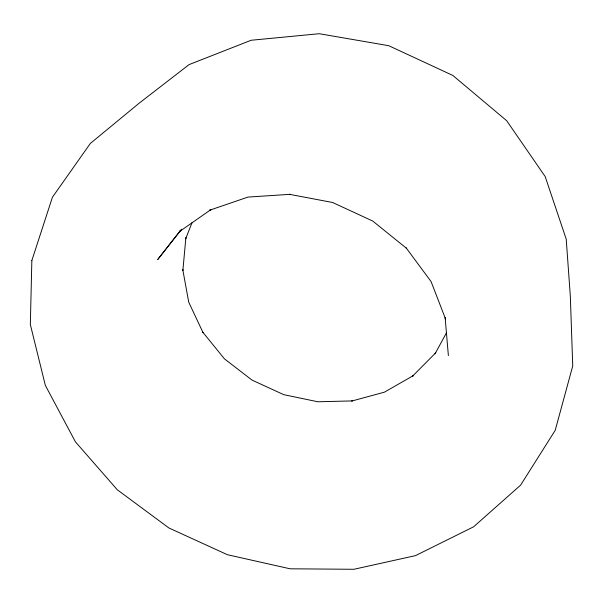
<?xml version="1.0" encoding="UTF-8"?>
<svg xmlns="http://www.w3.org/2000/svg" width="603" height="603" viewBox="0 0 603 603"><rect width="100%" height="100%" fill="white"/><g stroke="black" fill="none" stroke-linecap="round" stroke-linejoin="round"><path stroke-width="0.9" d="M192.071 222.605L185.656 238.818L185.882 237.703L182.875 270.491L182.739 269.466L188.747 302.201L203.09 332.72L202.751 332.147L224.452 358.86L252.001 380.086L283.742 394.664L317.841 401.771L352.34 400.912L351.737 401.048L384.382 392.184L413.341 375.616L412.527 376.204L435.72 352.815L435.08 353.735L446.326 333.052M180.621 230.316L157.692 259.554L181.571 229.208M180.418 230.685L179.4 231.65L210.824 209.663L209.716 210.191L247.976 197.083L290.096 194.324L289.508 194.332L332.577 202.487L372.714 221.03L406.663 248.444L406.203 247.954L431.1 281.609L445.534 318.949L445.142 317.736L448.376 355.582M31.846 260.549L30.338 324.527L45.338 385.362L75.428 441.856L117.299 489.779L168.878 527.957L227.437 554.722L290.118 568.802L353.893 569.285L415.505 555.627L473.649 526.781L520.585 485.166L555.197 430.361L572.737 365.953L570.332 296.269L566.225 239.157L545.187 176.566L506.656 120.675L452.838 75.45L388.754 45.7L319.243 33.715L251.119 40.258L189.093 64.596L139.368 103.023L90.36 143.416L52.416 197.241L31.846 260.549"/></g></svg>
